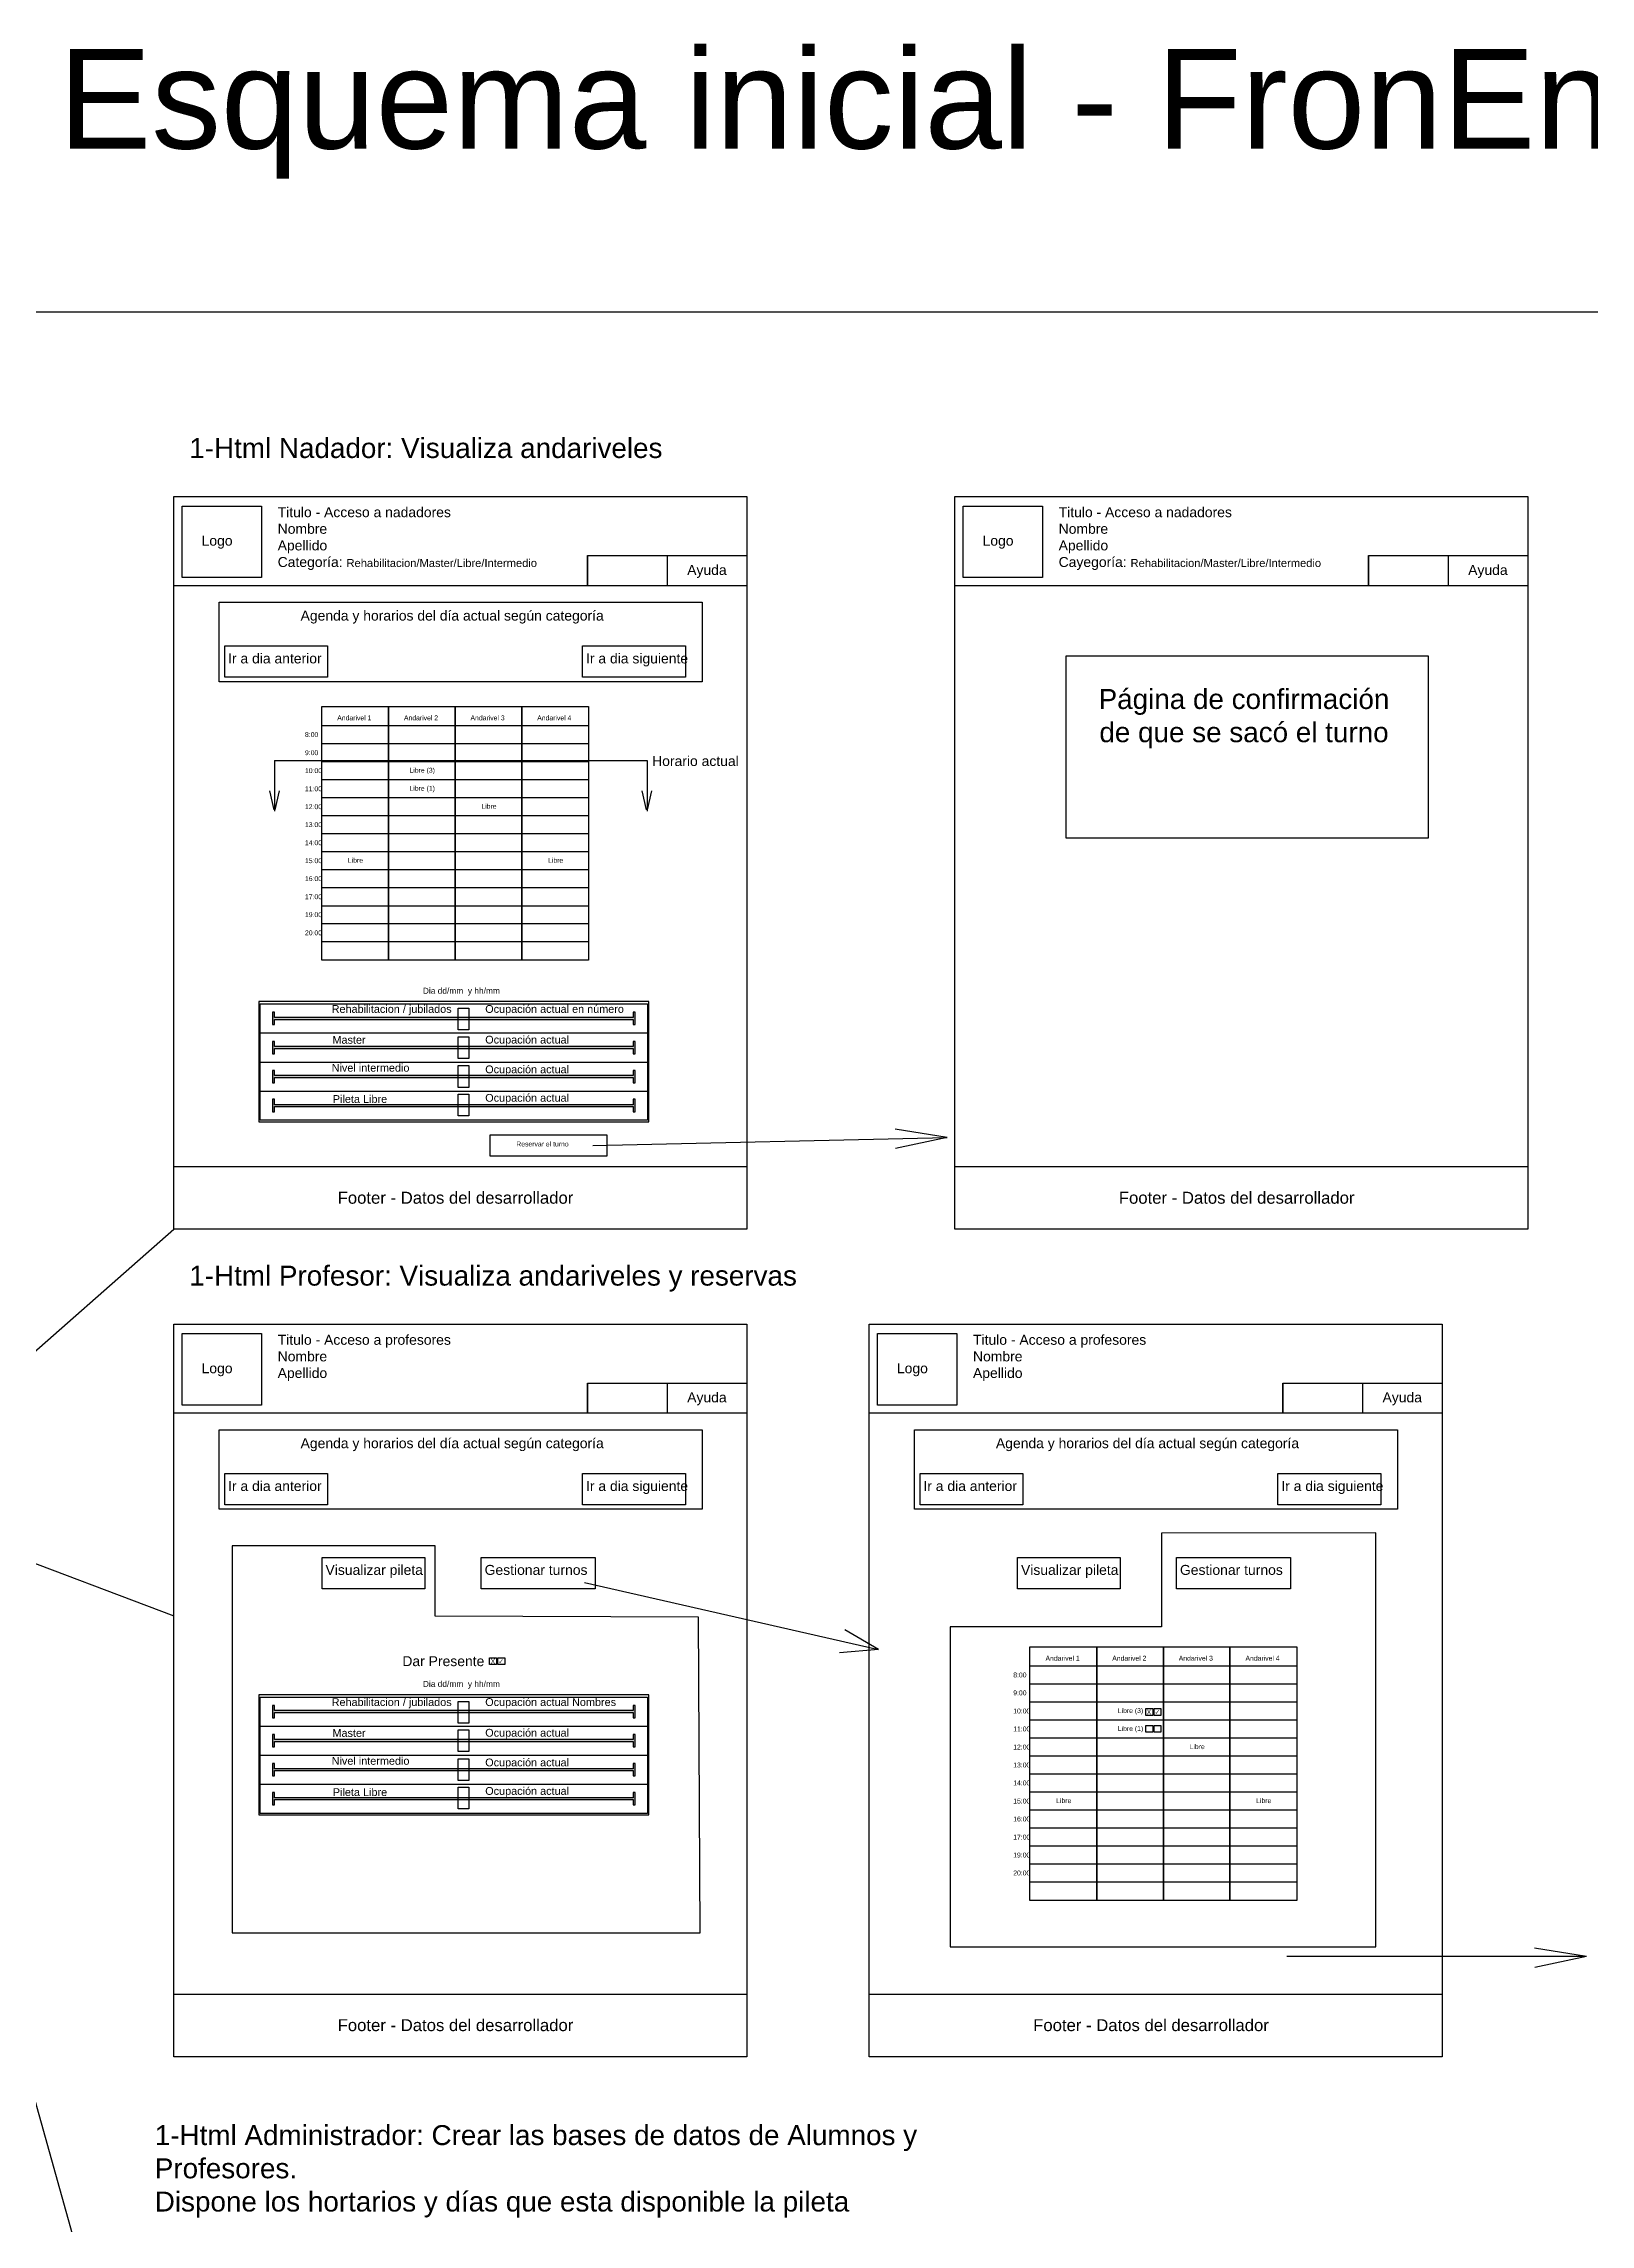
# Model space of a CAD drawing. Header units: millimetres. Extents: x 2496 to 2948, y 942 to 1526.
# Drawn here: x 2602.2 to 2679.8, y 1416.6 to 1526.1 of the extents above; entities that cross this region are included whole.
import ezdxf

# ---------------------------------------------------------------- set-up
doc = ezdxf.new("R2010")
doc.units = ezdxf.units.MM
doc.styles.get("Standard").update_dxf_attribs({"font": 'arial.ttf'})

msp = doc.modelspace()

# ---------------------------------------------------------------- hatches: boundary and pattern name
h = msp.add_hatch(color=256)
h.dxf.hatch_style = 1
h.paths.add_polyline_path([(2613.68, 1476.84), (2613.78, 1476.84), (2613.78, 1477.1), (2631.78, 1477.1), (2631.78, 1476.84), (2631.88, 1476.84), (2631.88, 1477.46), (2631.78, 1477.46), (2631.78, 1477.2), (2613.78, 1477.2), (2613.78, 1477.46), (2613.68, 1477.46)])
h = msp.add_hatch(color=256)
h.dxf.hatch_style = 1
h.paths.add_polyline_path([(2613.68, 1475.38), (2613.78, 1475.38), (2613.78, 1475.64), (2631.78, 1475.64), (2631.78, 1475.38), (2631.88, 1475.38), (2631.88, 1476), (2631.78, 1476), (2631.78, 1475.74), (2613.78, 1475.74), (2613.78, 1476), (2613.68, 1476)])
h = msp.add_hatch(color=256)
h.dxf.hatch_style = 1
h.paths.add_polyline_path([(2613.68, 1473.92), (2613.78, 1473.92), (2613.78, 1474.19), (2631.78, 1474.19), (2631.78, 1473.92), (2631.88, 1473.92), (2631.88, 1474.54), (2631.78, 1474.54), (2631.78, 1474.28), (2613.78, 1474.28), (2613.78, 1474.54), (2613.68, 1474.54)])
at = {"true_color": 0xadddf7}
h = msp.add_hatch(dxfattribs=at)
h.set_pattern_fill('ANGLE', color=141)
h.set_pattern_definition([(0, (0, 0), (0, 6.985), [5.08, -1.905]), (90, (0, 0), (-6.985, 4e-16), [5.08, -1.905])])
h.paths.add_polyline_path([(2632.5, 1472.05), (2632.5, 1473.5), (2613.06, 1473.5), (2613.06, 1472.05)])
h.paths.add_polyline_path([(2613.78, 1472.73), (2613.78, 1472.46), (2613.68, 1472.46), (2613.68, 1473.09), (2613.78, 1473.09), (2613.78, 1472.82), (2623, 1472.82), (2623, 1473.35), (2623.54, 1473.35), (2623.54, 1472.82), (2631.78, 1472.82), (2631.78, 1473.09), (2631.88, 1473.09), (2631.88, 1472.46), (2631.78, 1472.46), (2631.78, 1472.73), (2623.54, 1472.73), (2623.54, 1472.26), (2623, 1472.26), (2623, 1472.73)], flags=16)
h.paths.add_polyline_path([(2624.24, 1472.75), (2628.64, 1472.75), (2628.64, 1473.55), (2624.24, 1473.55)], flags=9)
h.paths.add_polyline_path([(2616.57, 1472.7), (2619.49, 1472.7), (2619.49, 1473.5), (2616.57, 1473.5)], flags=24)
at = {"true_color": 0x000000}
h = msp.add_hatch(color=18, dxfattribs=at)
h.dxf.hatch_style = 1
h.paths.add_polyline_path([(2613.68, 1472.46), (2613.78, 1472.46), (2613.78, 1472.73), (2631.78, 1472.73), (2631.78, 1472.46), (2631.88, 1472.46), (2631.88, 1473.09), (2631.78, 1473.09), (2631.78, 1472.82), (2613.78, 1472.82), (2613.78, 1473.09), (2613.68, 1473.09)])
h = msp.add_hatch(color=256)
h.dxf.hatch_style = 1
h.paths.add_polyline_path([(2613.68, 1442.05), (2613.78, 1442.05), (2613.78, 1442.31), (2631.78, 1442.31), (2631.78, 1442.05), (2631.88, 1442.05), (2631.88, 1442.67), (2631.78, 1442.67), (2631.78, 1442.41), (2613.78, 1442.41), (2613.78, 1442.67), (2613.68, 1442.67)])
h = msp.add_hatch(color=256)
h.dxf.hatch_style = 1
h.paths.add_polyline_path([(2613.68, 1440.59), (2613.78, 1440.59), (2613.78, 1440.85), (2631.78, 1440.85), (2631.78, 1440.59), (2631.88, 1440.59), (2631.88, 1441.21), (2631.78, 1441.21), (2631.78, 1440.95), (2613.78, 1440.95), (2613.78, 1441.21), (2613.68, 1441.21)])
h = msp.add_hatch(color=256)
h.dxf.hatch_style = 1
h.paths.add_polyline_path([(2613.68, 1439.13), (2613.78, 1439.13), (2613.78, 1439.4), (2631.78, 1439.4), (2631.78, 1439.13), (2631.88, 1439.13), (2631.88, 1439.75), (2631.78, 1439.75), (2631.78, 1439.49), (2613.78, 1439.49), (2613.78, 1439.75), (2613.68, 1439.75)])
h = msp.add_hatch(color=256)
h.dxf.hatch_style = 1
h.paths.add_polyline_path([(2613.68, 1437.67), (2613.78, 1437.67), (2613.78, 1437.94), (2631.78, 1437.94), (2631.78, 1437.67), (2631.88, 1437.67), (2631.88, 1438.3), (2631.78, 1438.3), (2631.78, 1438.03), (2613.78, 1438.03), (2613.78, 1438.3), (2613.68, 1438.3)])

# ---------------------------------------------------------------- linework, layer by layer
for p, q in [((2629.5, 1500.38), (2629.5, 1498.87)), ((2633.5, 1500.38), (2633.5, 1498.87)), ((2637.5, 1500.38), (2637.5, 1498.87)), ((2668.71, 1500.38), (2668.71, 1498.87)), ((2672.71, 1500.38), (2672.71, 1498.87)), ((2676.71, 1500.38), (2676.71, 1498.87)), ((2616.15, 1491.85), (2629.54, 1491.85)), ((2616.15, 1490.95), (2629.54, 1490.95)), ((2613.78, 1490.1), (2613.78, 1487.55)), ((2616.15, 1490.04), (2629.54, 1490.04)), ((2632.49, 1490.1), (2632.49, 1487.55)), ((2616.15, 1489.14), (2629.54, 1489.14)), ((2613.76, 1487.62), (2613.54, 1488.57)), ((2613.81, 1487.62), (2614.03, 1488.57)), ((2616.15, 1488.24), (2629.54, 1488.24)), ((2632.46, 1487.62), (2632.24, 1488.57)), ((2632.51, 1487.62), (2632.73, 1488.57)), ((2616.15, 1487.33), (2629.54, 1487.33)), ((2616.15, 1486.43), (2629.54, 1486.43)), ((2616.15, 1485.53), (2629.54, 1485.53)), ((2616.15, 1484.62), (2629.54, 1484.62)), ((2616.15, 1483.72), (2629.54, 1483.72)), ((2616.15, 1482.81), (2629.54, 1482.81)), ((2616.15, 1481.91), (2629.54, 1481.91)), ((2616.15, 1481.01), (2629.54, 1481.01)), ((2613.06, 1472.05), (2613.06, 1477.88)), ((2613.06, 1477.88), (2632.5, 1477.88)), ((2632.5, 1477.88), (2632.5, 1472.05)), ((2632.5, 1472.05), (2613.06, 1472.05)), ((2629.77, 1470.77), (2647.55, 1471.17)), ((2647.55, 1471.17), (2644.94, 1471.6)), ((2647.55, 1471.17), (2644.96, 1470.63)), ((2593.31, 1453), (2608.73, 1466.57)), ((2629.5, 1458.85), (2629.5, 1457.34)), ((2633.5, 1458.85), (2633.5, 1457.34)), ((2637.5, 1458.85), (2637.5, 1457.34)), ((2664.41, 1458.85), (2664.41, 1457.34)), ((2668.41, 1458.85), (2668.41, 1457.34)), ((2672.41, 1458.85), (2672.41, 1457.34)), ((2593.31, 1453), (2608.73, 1447.16)), ((2593.31, 1453), (2608.73, 1397.88)), ((2629.35, 1448.83), (2644.11, 1445.47)), ((2644.11, 1445.47), (2642.41, 1446.46)), ((2644.11, 1445.47), (2642.15, 1445.31)), ((2651.71, 1444.66), (2665.1, 1444.66)), ((2613.06, 1437.25), (2613.06, 1443.09)), ((2613.06, 1443.09), (2632.5, 1443.09)), ((2632.5, 1443.09), (2632.5, 1437.25)), ((2651.71, 1443.75), (2665.1, 1443.75)), ((2651.71, 1442.85), (2665.1, 1442.85)), ((2651.71, 1441.94), (2665.1, 1441.94)), ((2651.71, 1441.04), (2665.1, 1441.04)), ((2651.71, 1440.14), (2665.1, 1440.14)), ((2651.71, 1439.23), (2665.1, 1439.23)), ((2651.71, 1438.33), (2665.1, 1438.33)), ((2632.5, 1437.25), (2613.06, 1437.25)), ((2651.71, 1437.43), (2665.1, 1437.43)), ((2651.71, 1436.52), (2665.1, 1436.52)), ((2651.71, 1435.62), (2665.1, 1435.62)), ((2651.71, 1434.71), (2665.1, 1434.71)), ((2651.71, 1433.81), (2665.1, 1433.81)), ((2679.65, 1430.06), (2664.61, 1430.06)), ((2679.65, 1430.06), (2677.04, 1430.49)), ((2679.65, 1430.06), (2677.06, 1429.52))]:
    msp.add_line(p, q)
at = {"color": 2}
msp.add_line((2613.78, 1490.1), (2632.49, 1490.1), dxfattribs=at)
at = {"color": 1}
for p, q in [((2613.06, 1476.42), (2632.5, 1476.42)), ((2613.06, 1474.96), (2632.5, 1474.96)), ((2613.06, 1473.5), (2632.5, 1473.5)), ((2613.06, 1441.63), (2632.5, 1441.63)), ((2613.06, 1440.17), (2632.5, 1440.17)), ((2613.06, 1438.71), (2632.5, 1438.71))]:
    msp.add_line(p, q, dxfattribs=at)
for points in [[(2563.26, 1512.61), (2735.39, 1512.61), (2735.39, 1281.55), (2563.26, 1281.55)], [(2608.73, 1503.35), (2637.5, 1503.35), (2637.5, 1498.87), (2608.73, 1498.87)], [(2647.94, 1503.35), (2676.71, 1503.35), (2676.71, 1498.87), (2647.94, 1498.87)], [(2609.15, 1502.87), (2613.13, 1502.87), (2613.13, 1499.28), (2609.15, 1499.28)], [(2648.36, 1502.87), (2652.34, 1502.87), (2652.34, 1499.28), (2648.36, 1499.28)], [(2629.5, 1500.38), (2637.5, 1500.38), (2637.5, 1498.87), (2629.5, 1498.87)], [(2668.71, 1500.38), (2676.71, 1500.38), (2676.71, 1498.87), (2668.71, 1498.87)], [(2611.01, 1498.04), (2635.26, 1498.04), (2635.26, 1494.05), (2611.01, 1494.05)], [(2611.28, 1495.85), (2616.44, 1495.85), (2616.44, 1494.28), (2611.28, 1494.28)], [(2629.25, 1495.85), (2634.41, 1495.85), (2634.41, 1494.28), (2629.25, 1494.28)], [(2653.53, 1495.35), (2671.71, 1495.35), (2671.71, 1486.2), (2653.53, 1486.2)], [(2616.15, 1492.81), (2619.5, 1492.81), (2619.5, 1480.07), (2616.15, 1480.07)], [(2619.5, 1492.81), (2622.85, 1492.81), (2622.85, 1480.07), (2619.5, 1480.07)], [(2622.85, 1492.81), (2626.19, 1492.81), (2626.19, 1480.07), (2622.85, 1480.07)], [(2626.19, 1492.81), (2629.54, 1492.81), (2629.54, 1480.07), (2626.19, 1480.07)], [(2632.57, 1471.96), (2632.57, 1478), (2613, 1478), (2613, 1471.96)], [(2631.88, 1477.46), (2631.78, 1477.46), (2631.78, 1477.2), (2613.78, 1477.2), (2613.78, 1477.46), (2613.68, 1477.46), (2613.68, 1476.84), (2613.78, 1476.84), (2613.78, 1477.1), (2631.78, 1477.1), (2631.78, 1476.84), (2631.88, 1476.84)], [(2623, 1476.57), (2623, 1477.66), (2623.54, 1477.66), (2623.54, 1476.57)], [(2631.88, 1476), (2631.78, 1476), (2631.78, 1475.74), (2613.78, 1475.74), (2613.78, 1476), (2613.68, 1476), (2613.68, 1475.38), (2613.78, 1475.38), (2613.78, 1475.64), (2631.78, 1475.64), (2631.78, 1475.38), (2631.88, 1475.38)], [(2623, 1475.14), (2623, 1476.23), (2623.54, 1476.23), (2623.54, 1475.14)], [(2631.88, 1474.54), (2631.78, 1474.54), (2631.78, 1474.28), (2613.78, 1474.28), (2613.78, 1474.54), (2613.68, 1474.54), (2613.68, 1473.92), (2613.78, 1473.92), (2613.78, 1474.19), (2631.78, 1474.19), (2631.78, 1473.92), (2631.88, 1473.92)], [(2623, 1473.69), (2623, 1474.78), (2623.54, 1474.78), (2623.54, 1473.69)], [(2623, 1472.26), (2623, 1473.35), (2623.54, 1473.35), (2623.54, 1472.26)], [(2631.88, 1473.09), (2631.78, 1473.09), (2631.78, 1472.82), (2613.78, 1472.82), (2613.78, 1473.09), (2613.68, 1473.09), (2613.68, 1472.46), (2613.78, 1472.46), (2613.78, 1472.73), (2631.78, 1472.73), (2631.78, 1472.46), (2631.88, 1472.46)], [(2624.61, 1471.31), (2630.47, 1471.31), (2630.47, 1470.23), (2624.61, 1470.23)], [(2608.73, 1469.71), (2637.5, 1469.71), (2637.5, 1466.57), (2608.73, 1466.57)], [(2647.94, 1469.71), (2676.71, 1469.71), (2676.71, 1466.57), (2647.94, 1466.57)], [(2608.73, 1461.81), (2637.5, 1461.81), (2637.5, 1457.34), (2608.73, 1457.34)], [(2609.15, 1461.33), (2613.13, 1461.33), (2613.13, 1457.74), (2609.15, 1457.74)], [(2643.64, 1461.81), (2672.41, 1461.81), (2672.41, 1457.34), (2643.64, 1457.34)], [(2644.06, 1461.33), (2648.04, 1461.33), (2648.04, 1457.74), (2644.06, 1457.74)], [(2629.5, 1458.85), (2637.5, 1458.85), (2637.5, 1457.34), (2629.5, 1457.34)], [(2664.41, 1458.85), (2672.41, 1458.85), (2672.41, 1457.34), (2664.41, 1457.34)], [(2611.01, 1456.5), (2635.26, 1456.5), (2635.26, 1452.52), (2611.01, 1452.52)], [(2645.92, 1456.5), (2670.17, 1456.5), (2670.17, 1452.52), (2645.92, 1452.52)], [(2611.28, 1454.31), (2616.44, 1454.31), (2616.44, 1452.74), (2611.28, 1452.74)], [(2629.25, 1454.31), (2634.41, 1454.31), (2634.41, 1452.74), (2629.25, 1452.74)], [(2646.19, 1454.31), (2651.35, 1454.31), (2651.35, 1452.74), (2646.19, 1452.74)], [(2664.16, 1454.31), (2669.32, 1454.31), (2669.32, 1452.74), (2664.16, 1452.74)], [(2616.17, 1450.1), (2621.33, 1450.1), (2621.33, 1448.52), (2616.17, 1448.52)], [(2624.15, 1450.1), (2629.88, 1450.1), (2629.88, 1448.52), (2624.15, 1448.52)], [(2651.08, 1450.1), (2656.24, 1450.1), (2656.24, 1448.52), (2651.08, 1448.52)], [(2659.06, 1450.1), (2664.79, 1450.1), (2664.79, 1448.52), (2659.06, 1448.52)], [(2624.58, 1445.06), (2624.92, 1445.06), (2624.92, 1444.72), (2624.58, 1444.72)], [(2624.99, 1445.06), (2625.34, 1445.06), (2625.34, 1444.72), (2624.99, 1444.72)], [(2651.71, 1445.61), (2655.06, 1445.61), (2655.06, 1432.87), (2651.71, 1432.87)], [(2655.06, 1445.61), (2658.41, 1445.61), (2658.41, 1432.87), (2655.06, 1432.87)], [(2658.41, 1445.61), (2661.75, 1445.61), (2661.75, 1432.87), (2658.41, 1432.87)], [(2661.75, 1445.61), (2665.1, 1445.61), (2665.1, 1432.87), (2661.75, 1432.87)], [(2632.57, 1437.17), (2632.57, 1443.2), (2613, 1443.2), (2613, 1437.17)], [(2623, 1441.78), (2623, 1442.87), (2623.54, 1442.87), (2623.54, 1441.78)], [(2631.88, 1442.67), (2631.78, 1442.67), (2631.78, 1442.41), (2613.78, 1442.41), (2613.78, 1442.67), (2613.68, 1442.67), (2613.68, 1442.05), (2613.78, 1442.05), (2613.78, 1442.31), (2631.78, 1442.31), (2631.78, 1442.05), (2631.88, 1442.05)], [(2657.52, 1442.51), (2657.87, 1442.51), (2657.87, 1442.17), (2657.52, 1442.17)], [(2657.52, 1441.66), (2657.87, 1441.66), (2657.87, 1441.32), (2657.52, 1441.32)], [(2657.94, 1442.51), (2658.28, 1442.51), (2658.28, 1442.17), (2657.94, 1442.17)], [(2657.94, 1441.66), (2658.28, 1441.66), (2658.28, 1441.32), (2657.94, 1441.32)], [(2631.88, 1441.21), (2631.78, 1441.21), (2631.78, 1440.95), (2613.78, 1440.95), (2613.78, 1441.21), (2613.68, 1441.21), (2613.68, 1440.59), (2613.78, 1440.59), (2613.78, 1440.85), (2631.78, 1440.85), (2631.78, 1440.59), (2631.88, 1440.59)], [(2623, 1440.35), (2623, 1441.44), (2623.54, 1441.44), (2623.54, 1440.35)], [(2631.88, 1439.75), (2631.78, 1439.75), (2631.78, 1439.49), (2613.78, 1439.49), (2613.78, 1439.75), (2613.68, 1439.75), (2613.68, 1439.13), (2613.78, 1439.13), (2613.78, 1439.4), (2631.78, 1439.4), (2631.78, 1439.13), (2631.88, 1439.13)], [(2623, 1438.9), (2623, 1439.99), (2623.54, 1439.99), (2623.54, 1438.9)], [(2623, 1437.47), (2623, 1438.56), (2623.54, 1438.56), (2623.54, 1437.47)], [(2631.88, 1438.3), (2631.78, 1438.3), (2631.78, 1438.03), (2613.78, 1438.03), (2613.78, 1438.3), (2613.68, 1438.3), (2613.68, 1437.67), (2613.78, 1437.67), (2613.78, 1437.94), (2631.78, 1437.94), (2631.78, 1437.67), (2631.88, 1437.67)], [(2608.73, 1428.18), (2637.5, 1428.18), (2637.5, 1425.03), (2608.73, 1425.03)], [(2643.64, 1428.18), (2672.41, 1428.18), (2672.41, 1425.03), (2643.64, 1425.03)]]:
    msp.add_lwpolyline(points, close=True)
at = {"color": 11, "true_color": 0xf27172}
for points in [[(2608.73, 1503.35), (2637.5, 1503.35), (2637.5, 1466.57), (2608.73, 1466.57)], [(2647.94, 1503.35), (2676.71, 1503.35), (2676.71, 1466.57), (2647.94, 1466.57)], [(2608.73, 1461.81), (2637.5, 1461.81), (2637.5, 1425.03), (2608.73, 1425.03)], [(2643.64, 1461.81), (2672.41, 1461.81), (2672.41, 1425.03), (2643.64, 1425.03)]]:
    msp.add_lwpolyline(points, close=True, dxfattribs=at)
at = {"color": 3}
for points in [[(2621.85, 1450.67), (2611.66, 1450.67), (2611.66, 1431.25), (2635.15, 1431.25), (2635.07, 1447.09), (2621.85, 1447.14), (2621.85, 1450.67)], [(2658.32, 1451.32), (2658.32, 1446.62), (2647.71, 1446.62), (2647.71, 1430.55), (2669.07, 1430.55), (2669.07, 1451.33), (2658.32, 1451.32)]]:
    msp.add_lwpolyline(points, dxfattribs=at)

# ---------------------------------------------------------------- texts
at = {"attachment_point": 1}
for s, width, gutter_width, heights, insert, char_height in [('Esquema inicial - FronEnd', 122.0728, 12.5, [34.19], (2602.94, 1525.81), 5), ('1-Html Nadador: Visualiza andariveles', 32.3343, 12.5, [3.88], (2609.5, 1506.28), 1), ('Titulo - Acceso a nadadores\\PNombre\\PApellido\\PCategoría: {\\H0.8x;Rehabilitacion/Master/Libre/Intermedio}', 16.8503, 12.5, [3.66], (2613.94, 1502.81), 0.5), ('Titulo - Acceso a nadadores\\PNombre\\PApellido\\PCayegoría: {\\H0.8x;Rehabilitacion/Master/Libre/Intermedio}', 16.8503, 12.5, [3.66], (2653.15, 1502.81), 0.5), ('Logo', 16.8503, 12.5, [3.66], (2610.12, 1501.38), 0.5), ('Logo', 16.8503, 12.5, [3.66], (2649.33, 1501.38), 0.5), ('Ayuda', 16.8503, 12.5, [3.66], (2634.5, 1499.91), 0.5), ('Ayuda', 16.8503, 12.5, [3.66], (2673.71, 1499.91), 0.5), ('Agenda y horarios del día actual según categoría', 16.8503, 12.5, [3.66], (2615.09, 1497.62), 0.5), ('Ir a dia anterior', 16.8503, 12.5, [3.66], (2611.45, 1495.47), 0.5), ('Ir a dia siguiente', 16.8503, 12.5, [3.66], (2629.42, 1495.47), 0.5), ('\\pxqc;\\PPágina de confirmación\\Pde que se sacó el turno', 17.8506, 12.5, [8.82], (2653.53, 1495.35), 1), ('Andarivel 1', 8.266, 6.13, [1.8], (2616.93, 1492.36), 0.2453), ('Andarivel 2', 8.266, 6.13, [1.8], (2620.28, 1492.36), 0.2453), ('Andarivel 3', 8.266, 6.13, [1.8], (2623.62, 1492.36), 0.2453), ('Andarivel 4', 8.266, 6.13, [1.8], (2626.97, 1492.36), 0.2453), ('8:00', 8.266, 6.13, [1.8], (2615.31, 1491.52), 0.245), ('9:00', 8.266, 6.13, [1.8], (2615.31, 1490.61), 0.245), ('Horario actual', 16.8503, 12.5, [3.66], (2632.74, 1490.32), 0.5), ('10:00', 8.266, 6.13, [1.8], (2615.31, 1489.71), 0.245), ('11:00', 8.266, 6.13, [1.8], (2615.31, 1488.8), 0.245), ('\\pxqc;Libre (3)', 3.1723, 6.13, [0.384], (2619.61, 1489.73), 0.2453), ('\\pxqc;Libre (1)', 3.1723, 6.13, [0.384], (2619.61, 1488.82), 0.2453), ('12:00', 8.266, 6.13, [1.8], (2615.31, 1487.9), 0.245), ('\\pxqc;Libre', 3.1723, 6.13, [0.384], (2622.96, 1487.92), 0.2453), ('13:00', 8.266, 6.13, [1.8], (2615.31, 1487), 0.245), ('14:00', 8.266, 6.13, [1.8], (2615.31, 1486.09), 0.245), ('15:00', 8.266, 6.13, [1.8], (2615.31, 1485.19), 0.245), ('16:00', 8.266, 6.13, [1.8], (2615.31, 1484.29), 0.245), ('\\pxqc;Libre', 3.1723, 6.13, [0.384], (2616.26, 1485.21), 0.2453), ('\\pxqc;Libre', 3.1723, 6.13, [0.384], (2626.31, 1485.21), 0.2453), ('17:00', 8.266, 6.13, [1.8], (2615.31, 1483.38), 0.245), ('19:00', 8.266, 6.13, [1.8], (2615.31, 1482.48), 0.245), ('20:00', 8.266, 6.13, [1.8], (2615.31, 1481.57), 0.245), ('Rehabilitacion / jubilados', 13.1402, 9.75, [2.85], (2616.65, 1477.82), 0.3899), ('Dia dd/mm  y hh/mm', 7.0198, 5.21, [1.52], (2621.23, 1478.69), 0.3), ('Ocupación actual en número', 13.1402, 9.75, [2.85], (2624.36, 1477.82), 0.3899), ('Master', 13.1402, 9.75, [2.85], (2616.69, 1476.27), 0.39), ('Ocupación actual', 13.1402, 9.75, [2.85], (2624.36, 1476.28), 0.3899), ('Nivel intermedio', 13.1402, 9.75, [2.85], (2616.65, 1474.87), 0.3899), ('Ocupación actual', 13.1402, 9.75, [2.85], (2624.36, 1474.79), 0.3899), ('Ocupación actual', 13.1402, 9.75, [2.85], (2624.36, 1473.36), 0.3899), ('Pileta Libre', 13.1402, 9.75, [2.85], (2616.71, 1473.3), 0.3899), ('Reservar el turno', 8.266, 6.13, [1.8], (2625.92, 1470.97), 0.2453), ('Footer - Datos del desarrollador', 16.8503, 12.5, [3.66], (2616.95, 1468.45), 0.6), ('Footer - Datos del desarrollador', 16.8503, 12.5, [3.66], (2656.17, 1468.45), 0.6), ('1-Html Profesor: Visualiza andariveles y reservas', 32.3343, 12.5, [3.88], (2609.5, 1464.74), 1), ('Titulo - Acceso a profesores\\PNombre\\PApellido', 16.8503, 12.5, [3.66], (2613.94, 1461.27), 0.5), ('Titulo - Acceso a profesores\\PNombre\\PApellido', 16.8503, 12.5, [3.66], (2648.85, 1461.27), 0.5), ('Logo', 16.8503, 12.5, [3.66], (2610.12, 1459.84), 0.5), ('Logo', 16.8503, 12.5, [3.66], (2645.03, 1459.84), 0.5), ('Ayuda', 16.8503, 12.5, [3.66], (2634.5, 1458.38), 0.5), ('Ayuda', 16.8503, 12.5, [3.66], (2669.41, 1458.38), 0.5), ('Agenda y horarios del día actual según categoría', 16.8503, 12.5, [3.66], (2615.09, 1456.08), 0.5), ('Agenda y horarios del día actual según categoría', 16.8503, 12.5, [3.66], (2650, 1456.08), 0.5), ('Ir a dia anterior', 16.8503, 12.5, [3.66], (2611.45, 1453.93), 0.5), ('Ir a dia siguiente', 16.8503, 12.5, [3.66], (2629.42, 1453.93), 0.5), ('Ir a dia anterior', 16.8503, 12.5, [3.66], (2646.36, 1453.93), 0.5), ('Ir a dia siguiente', 16.8503, 12.5, [3.66], (2664.33, 1453.93), 0.5), ('Visualizar pileta', 16.8503, 12.5, [3.66], (2616.34, 1449.72), 0.5), ('Gestionar turnos', 16.8503, 12.5, [3.66], (2624.33, 1449.72), 0.5), ('Visualizar pileta', 16.8503, 12.5, [3.66], (2651.26, 1449.72), 0.5), ('Gestionar turnos', 16.8503, 12.5, [3.66], (2659.24, 1449.72), 0.5), ('Dar Presente', 16.8503, 12.5, [3.66], (2620.2, 1445.14), 0.5), ('\\pxqc;{\\C242;\\c2564301;X}', 3.1723, 6.13, [0.384], (2623.16, 1445.01), 0.2453), ('\\pxqc;{\\C114;\\c4758291;✓}', 3.1723, 6.13, [0.384], (2623.57, 1445.01), 0.2453), ('Andarivel 1', 8.266, 6.13, [1.8], (2652.49, 1445.16), 0.2453), ('Andarivel 2', 8.266, 6.13, [1.8], (2655.84, 1445.16), 0.2453), ('Andarivel 3', 8.266, 6.13, [1.8], (2659.18, 1445.16), 0.2453), ('Andarivel 4', 8.266, 6.13, [1.8], (2662.53, 1445.16), 0.2453), ('Dia dd/mm  y hh/mm', 7.0198, 5.21, [1.52], (2621.23, 1443.9), 0.3), ('8:00', 8.266, 6.13, [1.8], (2650.87, 1444.32), 0.245), ('Rehabilitacion / jubilados', 13.1402, 9.75, [2.85], (2616.65, 1443.03), 0.3899), ('Ocupación actual Nombres ', 13.1402, 9.75, [2.85], (2624.36, 1443.03), 0.3899), ('9:00', 8.266, 6.13, [1.8], (2650.87, 1443.42), 0.245), ('10:00', 8.266, 6.13, [1.8], (2650.87, 1442.51), 0.245), ('11:00', 8.266, 6.13, [1.8], (2650.87, 1441.61), 0.245), ('\\pxqc;Libre (3)', 3.1723, 6.13, [0.384], (2655.17, 1442.53), 0.2453), ('\\pxqc;Libre (1)', 3.1723, 6.13, [0.384], (2655.17, 1441.63), 0.2453), ('\\pxqc;{\\C242;\\c2564301;X}', 3.1723, 6.13, [0.384], (2656.1, 1442.46), 0.2453), ('\\pxqc;{\\C114;\\c4758291;✓}', 3.1723, 6.13, [0.384], (2656.52, 1442.46), 0.2453), ('Master', 13.1402, 9.75, [2.85], (2616.69, 1441.48), 0.39), ('Ocupación actual', 13.1402, 9.75, [2.85], (2624.36, 1441.49), 0.3899), ('12:00', 8.266, 6.13, [1.8], (2650.87, 1440.7), 0.245), ('\\pxqc;Libre', 3.1723, 6.13, [0.384], (2658.52, 1440.72), 0.2453), ('Nivel intermedio', 13.1402, 9.75, [2.85], (2616.65, 1440.08), 0.3899), ('Ocupación actual', 13.1402, 9.75, [2.85], (2624.36, 1440), 0.3899), ('13:00', 8.266, 6.13, [1.8], (2650.87, 1439.8), 0.245), ('Pileta Libre', 13.1402, 9.75, [2.85], (2616.71, 1438.51), 0.3899), ('Ocupación actual', 13.1402, 9.75, [2.85], (2624.36, 1438.57), 0.3899), ('14:00', 8.266, 6.13, [1.8], (2650.87, 1438.9), 0.245), ('15:00', 8.266, 6.13, [1.8], (2650.87, 1437.99), 0.245), ('\\pxqc;Libre', 3.1723, 6.13, [0.384], (2651.82, 1438.01), 0.2453), ('\\pxqc;Libre', 3.1723, 6.13, [0.384], (2661.86, 1438.01), 0.2453), ('16:00', 8.266, 6.13, [1.8], (2650.87, 1437.09), 0.245), ('17:00', 8.266, 6.13, [1.8], (2650.87, 1436.18), 0.245), ('19:00', 8.266, 6.13, [1.8], (2650.87, 1435.28), 0.245), ('20:00', 8.266, 6.13, [1.8], (2650.87, 1434.38), 0.245), ('Footer - Datos del desarrollador', 16.8503, 12.5, [3.66], (2616.95, 1426.92), 0.6), ('Footer - Datos del desarrollador', 16.8503, 12.5, [3.66], (2651.87, 1426.92), 0.6), ('1-Html Administrador: Crear las bases de datos de Alumnos y Profesores.\\PDispone los hortarios y días que esta disponible la pileta', 42.5146, 12.5, [14.6], (2607.77, 1421.6), 1)]:
    msp.add_mtext_dynamic_manual_height_columns(s, width=width, gutter_width=gutter_width, heights=heights, dxfattribs=dict(at, insert=insert, char_height=char_height))

doc.saveas('drawing.dxf')
